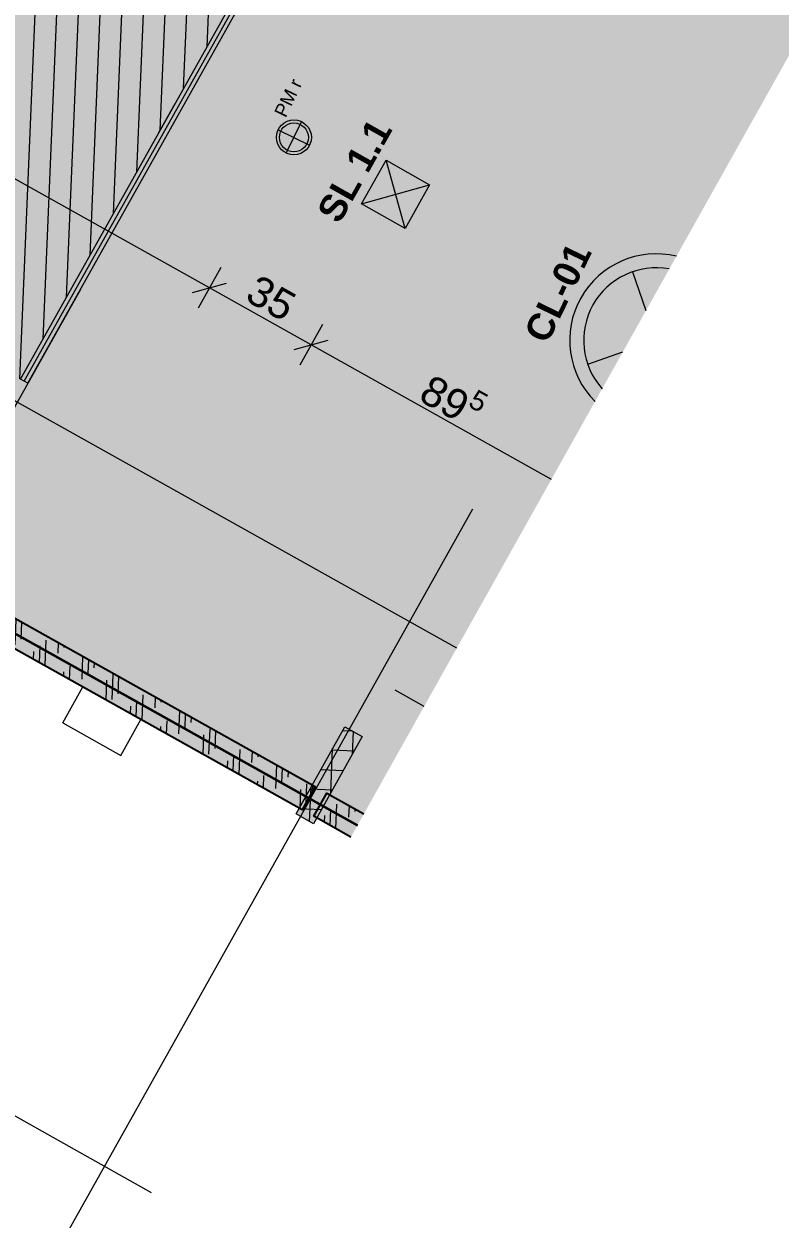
# Model space of a CAD drawing. Header units: metres. Extents: x -27.1 to 50.1, y 105.7 to 163.4.
# Drawn here: x -0.727 to 1.544, y 118.267 to 121.858 of the extents above; entities that cross this region are included whole.
import ezdxf

# ---------------------------------------------------------------- set-up
doc = ezdxf.new("R2010")
doc.units = ezdxf.units.M
doc.header["$MEASUREMENT"] = 0
for name, pattern in [('Achse', [0.0023, 0.0015, -0.0008]), ('Punktlinie', [0.0035, 0, -0.0035]), ('Punktlinie_ eng', [0.00075, 0, -0.00075]), ('Strichlinie-unter-Schnitt', [0.0024, 0.0016, -0.0008]), ('Strichpunktlinie', [0.006703, 0.003528, -0.001764, 0, -0.001411])]:
    doc.linetypes.add(name, pattern=pattern)
for name, color, linetype in [('00  Raster', 7, 'Continuous'), ('00  Raster Ausbau', 7, 'Continuous'), ('10  Fassade', 7, 'Continuous'), ('10  Fassade_Schnittschraffur', 7, 'Continuous'), ('10  Treppen + Rampen', 7, 'Continuous'), ('20  Decke Abhangdecke', 7, 'Continuous'), ('20  Decke Abhangdecke_Deckschraffur', 7, 'Continuous'), ('20  Deckenspiegel + Einbauten', 7, 'Continuous'), ('40  Bemaßung 1_ 50 Deckenspiegel', 7, 'Continuous'), ('50  NUF - Raumstempel', 7, 'Continuous'), ('Neubau_10  Treppen + Rampen', 7, 'Continuous'), ('Neubau_20  Deckenspiegel + Einbauten', 7, 'Continuous')]:
    doc.layers.add(name, color=color, linetype=linetype)
doc.styles.add('ERSTELLTER_STIL_1', font='arial.ttf')
doc.styles.add('ERSTELLTER_STIL_2', font='arial.ttf')

# ---------------------------------------------------------------- blocks, each defined once
blk = doc.blocks.new('*X27', base_point=(-0.1628, 98.0075))
at = {"layer": '10  Fassade_Schnittschraffur', "color": 98, "linetype": 'Continuous', "lineweight": 13, "ltscale": 1000, "true_color": 0x000100}
for p, q in [((-0.954, 120.0955), (-0.9508, 120.1704)), ((-0.915, 120.1314), (-0.9137, 120.1611)), ((-0.9887, 120.1114), (-0.9876, 120.1366)), ((-0.9714, 120.1018), (-0.9692, 120.1535)), ((-0.8966, 120.1483), (-0.8964, 120.1515)), ((-0.8808, 120.051), (-0.8791, 120.0924)), ((-0.8432, 120.0533), (-0.8404, 120.1201)), ((-0.8248, 120.0703), (-0.8231, 120.1104)), ((-0.8064, 120.0872), (-0.8058, 120.1007)), ((-0.8981, 120.0607), (-0.8975, 120.0755)), ((-0.753, 119.9923), (-0.7499, 120.0672)), ((-0.7346, 120.0092), (-0.7325, 120.0596)), ((-0.7709, 119.9894), (-0.7683, 120.0503)), ((-0.8075, 120.0099), (-0.8073, 120.0144)), ((-0.6803, 119.9386), (-0.6782, 119.9892)), ((-0.6629, 119.9312), (-0.6598, 120.0061)), ((-0.6239, 119.967), (-0.6226, 119.998)), ((-0.6055, 119.984), (-0.6053, 119.9883)), ((-0.6976, 119.9483), (-0.6966, 119.9722)), ((-0.5521, 119.889), (-0.5493, 119.9569)), ((-0.5337, 119.9059), (-0.532, 119.9473)), ((-0.607, 119.8976), (-0.6064, 119.9111)), ((-0.5897, 119.8879), (-0.588, 119.9281)), ((-0.5153, 119.9229), (-0.5147, 119.9376)), ((-0.4797, 119.8263), (-0.4772, 119.8859)), ((-0.462, 119.8279), (-0.4588, 119.9029)), ((-0.4436, 119.8448), (-0.4414, 119.8965)), ((-0.5164, 119.8468), (-0.5162, 119.8501)), ((-0.3718, 119.7668), (-0.3687, 119.8418)), ((-0.4064, 119.7852), (-0.4055, 119.8079)), ((-0.3891, 119.7755), (-0.3871, 119.8248)), ((-0.3328, 119.8027), (-0.3315, 119.8349)), ((-0.3144, 119.8196), (-0.3142, 119.8252)), ((-0.2986, 119.7248), (-0.2969, 119.7637)), ((-0.261, 119.7247), (-0.2582, 119.7938)), ((-0.2426, 119.7416), (-0.2409, 119.7841)), ((-0.2242, 119.7585), (-0.2236, 119.7744)), ((-0.3158, 119.7344), (-0.3153, 119.7468)), ((-0.1709, 119.6636), (-0.1678, 119.7385)), ((-0.1525, 119.6805), (-0.1503, 119.7334)), ((-0.1886, 119.6631), (-0.1862, 119.7216)), ((-0.2252, 119.6837), (-0.2252, 119.6857)), ((-0.098, 119.6124), (-0.096, 119.6605)), ((-0.0807, 119.6027), (-0.0776, 119.6774)), ((-0.0417, 119.6384), (-0.0403, 119.6718)), ((-0.0233, 119.6553), (-0.023, 119.6621)), ((-0.1153, 119.6221), (-0.1144, 119.6436)), ((0.03, 119.5603), (0.033, 119.6307)), ((0.0484, 119.5773), (0.0503, 119.621)), ((-0.0074, 119.5616), (-0.0058, 119.5994)), ((0.0668, 119.5942), (0.0676, 119.6113)), ((-0.0247, 119.5713), (-0.0242, 119.5825)), ((0.1025, 119.5), (0.1049, 119.5573)), ((0.121, 119.5176), (0.1233, 119.5742)), ((0.1401, 119.5518), (0.1409, 119.5703)), ((0.0659, 119.5206), (0.0659, 119.5214))]:
    blk.add_line(p, q, dxfattribs=at)
blk = doc.blocks.new('*X28', base_point=(-0.1628, 98.0075))
at = {"layer": '10  Fassade_Schnittschraffur', "color": 98, "linetype": 'Continuous', "lineweight": 13, "ltscale": 1000, "true_color": 0x000100}
for p, q in [((0.2104, 119.4396), (0.2135, 119.5131)), ((0.1758, 119.459), (0.1767, 119.4792)), ((0.1931, 119.4493), (0.1951, 119.4962)), ((0.2494, 119.474), (0.2508, 119.5087)), ((0.2678, 119.491), (0.2681, 119.499))]:
    blk.add_line(p, q, dxfattribs=at)

msp = doc.modelspace()

# ---------------------------------------------------------------- hatches: boundary and pattern name
at = {"layer": '10  Fassade_Schnittschraffur', "linetype": 'Continuous', "lineweight": 0, "true_color": 0xffffff}
for points in [[(-1.0338, 120.1367), (0.109, 119.4964), (0.1482, 119.5662), (-0.9947, 120.2065)], [(0.1429, 119.4545), (0.2895, 119.7162), (0.2372, 119.7455), (0.0905, 119.4838)], [(0.183, 119.5466), (0.1439, 119.4768), (0.2553, 119.4144), (0.2944, 119.4842)]]:
    msp.add_hatch(color=7, dxfattribs=at).paths.add_polyline_path(points)
at = {"layer": '10  Fassade_Schnittschraffur', "linetype": 'Continuous', "lineweight": 13, "true_color": 0x000100}
h = msp.add_hatch(dxfattribs=at)
h.set_pattern_fill('Dämmung__hart_1_0001', color=98, style=0, pattern_type=2)
h.set_pattern_definition([(87.605446, (0, 0), (-0.059947608, 0.00250684), []), (177.605446, (0, 0), (0.00250684, 0.059947608), [])])
h.paths.add_polyline_path([(0.1429, 119.4545), (0.2895, 119.7162), (0.2372, 119.7455), (0.0905, 119.4838)])
at = {"layer": '20  Decke Abhangdecke_Deckschraffur', "linetype": 'Continuous', "lineweight": 18, "true_color": 0xffd5aa}
h = msp.add_hatch(dxfattribs=at)
h.set_pattern_fill('Mauerwerk_0001', color=41, style=0, pattern_type=2)
h.set_pattern_definition([(87.605446, (0, 0), (-0.06494324, 0.002715745), [])])
h.paths.add_polyline_path([(-0.7365, 120.79), (0.2802, 122.6046), (-2.2279, 124.0099), (-3.2446, 122.1953)])
at = {"layer": 'Neubau_10  Treppen + Rampen', "linetype": 'Continuous', "lineweight": 0, "true_color": 0x8f8f8f}
msp.add_hatch(color=252, dxfattribs=at).paths.add_polyline_path([(-3.5879, 121.6135), (0.2748, 119.4492), (3.5582, 125.3093), (-0.3044, 127.4736)])

# ---------------------------------------------------------------- linework, layer by layer
at = {"layer": '00  Raster', "color": 7, "linetype": 'Strichpunktlinie', "lineweight": 13, "ltscale": 1000}
for p, q in [((0.5731, 119.9817), (-19.0305, 130.9657)), ((-0.3434, 118.346), (-19.9527, 129.3331))]:
    msp.add_line(p, q, dxfattribs=at)
at = {"layer": '00  Raster Ausbau', "color": 9, "linetype": 'Achse', "lineweight": 18, "ltscale": 1000}
for p, q in [((-1.0448, 120.1886), (-0.556, 121.061)), ((0.1329, 119.5287), (0.6217, 120.4011)), ((0.1329, 119.5287), (-0.3559, 118.6563)), ((-0.3559, 118.6563), (-0.8447, 117.7839))]:
    msp.add_line(p, q, dxfattribs=at)
at = {"layer": '10  Fassade', "color": 7, "linetype": 'Continuous', "lineweight": 25, "ltscale": 1000, "flags": 128}
msp.add_lwpolyline([(-1.0338, 120.1367), (-0.9947, 120.2065), (0.1482, 119.5662), (0.109, 119.4964)], close=True, dxfattribs=at)
at = {"layer": '10  Fassade', "color": 255, "linetype": 'Continuous', "lineweight": 18, "ltscale": 1000, "flags": 128}
for points in [[(-0.6102, 119.7572), (-0.5496, 119.8654)], [(-0.5496, 119.8654), (-0.3751, 119.7677)], [(-0.4357, 119.6595), (-0.3751, 119.7677)], [(-0.6102, 119.7572), (-0.4357, 119.6595)]]:
    msp.add_lwpolyline(points, dxfattribs=at)
at = {"layer": '10  Fassade', "color": 7, "linetype": 'Continuous', "lineweight": 18, "ltscale": 1000, "flags": 128}
msp.add_lwpolyline([(0.1429, 119.4545), (0.0905, 119.4838), (0.2372, 119.7455), (0.2895, 119.7162)], close=True, dxfattribs=at)
at = {"layer": '10  Fassade', "color": 7, "linetype": 'Continuous', "lineweight": 25, "ltscale": 1000, "flags": 128}
msp.add_lwpolyline([(0.2553, 119.4144), (0.1439, 119.4768), (0.183, 119.5466), (0.2944, 119.4842)], dxfattribs=at)
at = {"layer": '20  Decke Abhangdecke', "color": 7, "linetype": 'Strichlinie-unter-Schnitt', "lineweight": 18, "ltscale": 1000}
for p, q in [((-0.7365, 120.79), (0.2802, 122.6046)), ((-0.7147, 120.7778), (0.302, 122.5924)), ((-0.7147, 120.7778), (-0.7365, 120.79))]:
    msp.add_line(p, q, dxfattribs=at)
at = {"layer": '20  Decke Abhangdecke', "color": 7, "linetype": 'Strichpunktlinie', "lineweight": 13, "ltscale": 1000}
msp.add_line((-0.7256, 120.7839), (0.2911, 122.5985), dxfattribs=at)
at = {"layer": '20  Decke Abhangdecke', "color": 7, "linetype": 'Punktlinie_ eng', "lineweight": 13, "ltscale": 1000, "flags": 128}
msp.add_lwpolyline([(-0.7365, 120.79), (0.2802, 122.6046), (-2.2279, 124.0099), (-3.2446, 122.1953)], close=True, dxfattribs=at)
at = {"layer": '40  Bemaßung 1_ 50 Deckenspiegel', "color": 7, "linetype": 'Continuous', "lineweight": 13, "ltscale": 1000}
for p, q in [((-0.1692, 121.0646), (-1.7837, 121.9692)), ((-0.1348, 121.1259), (-0.2036, 121.0032)), ((-0.2202, 121.0502), (-0.1181, 121.079)), ((0.1362, 120.8935), (-0.1692, 121.0646)), ((0.1705, 120.9548), (0.1018, 120.8322)), ((0.0851, 120.8791), (0.1872, 120.9079)), ((0.8575, 120.4893), (0.1362, 120.8935))]:
    msp.add_line(p, q, dxfattribs=at)
at = {"layer": '50  NUF - Raumstempel', "color": 253, "linetype": 'Punktlinie', "lineweight": 18, "ltscale": 1000, "true_color": 0x9f9f9f, "flags": 128}
msp.add_lwpolyline([(0.4754, 119.8072), (-0.8573, 120.5539), (-0.7278, 120.7851), (-3.2446, 122.1953), (-2.2279, 124.0099), (0.302, 122.5924), (1.938, 125.5122), (3.2576, 124.7729)], dxfattribs=at)
at = {"layer": 'Neubau_10  Treppen + Rampen', "color": 8, "linetype": 'Continuous', "lineweight": 35, "ltscale": 1000, "flags": 128}
msp.add_lwpolyline([(3.5582, 125.3093), (-0.3044, 127.4736), (-3.5879, 121.6135), (0.2748, 119.4492)], dxfattribs=at)
at = {"layer": 'Neubau_20  Deckenspiegel + Einbauten', "color": 7, "linetype": 'Continuous', "lineweight": 13, "ltscale": 1000}
for p, q in [((0.0612, 121.4694), (0.107, 121.5639)), ((0.0369, 121.5396), (0.1314, 121.4938)), ((0.418, 121.2434), (0.3609, 121.4478)), ((0.2873, 121.3171), (0.4916, 121.3741)), ((1.1009, 121.1128), (1.1415, 120.9961)), ((0.9665, 120.8354), (1.072, 120.872))]:
    msp.add_line(p, q, dxfattribs=at)
at = {"layer": 'Neubau_20  Deckenspiegel + Einbauten', "color": 7, "linetype": 'Continuous', "lineweight": 13, "ltscale": 1000, "flags": 128}
msp.add_lwpolyline([(0.2873, 121.3171), (0.3609, 121.4478), (0.4916, 121.3741), (0.418, 121.2434)], close=True, dxfattribs=at)
at = {"layer": 'Neubau_20  Deckenspiegel + Einbauten', "color": 7, "linetype": 'Continuous', "lineweight": 13, "ltscale": 1000}
for radius in [0.0525, 0.0435]:
    msp.add_circle((0.0841, 121.5167), radius, dxfattribs=at)
for radius, start, end in [(0.26, 76.4901, 224.9858), (0.218, 79.6296, 221.8463)]:
    msp.add_arc((1.1724, 120.9069), radius, start, end, dxfattribs=at)

# ---------------------------------------------------------------- block references
at = {"layer": '10  Treppen + Rampen', "color": 7, "linetype": 'Continuous', "lineweight": 13, "ltscale": 1000}
for name in ['*X27', '*X28']:
    msp.add_blockref(name, (-0.1628, 98.0075), dxfattribs=at)

# ---------------------------------------------------------------- texts
at = {"layer": '20  Deckenspiegel + Einbauten', "color": 7, "linetype": 'Continuous', "lineweight": 13}
for s, insert, char_height, attachment_point, rotation, style in [('\\A1;{\\pql;\\fArial|b0|i0|c0|p38;PM\\fArial|b0|i0|c0|p38; r}', (0.0234, 121.5911), 0.04, 1, 64.1416, 'ERSTELLTER_STIL_1'), ('\\A1;{\\pqc;\\fArial|b1|i0|c0|p38;SL 1.1}', (0.2312, 121.4366), 0.08, 2, 60.6054, 'ERSTELLTER_STIL_2'), ('\\A1;{\\pqc;\\fArial|b1|i0|c0|p38;C\\fArial|b1|i0|c0|p38;L-0\\fArial|b1|i0|c0|p38;1}', (0.8406, 121.0677), 0.08, 2, 64.1416, 'ERSTELLTER_STIL_2')]:
    msp.add_mtext(s, dxfattribs=dict(at, insert=insert, char_height=char_height, attachment_point=attachment_point, rotation=rotation, style=style))
at = {"layer": '40  Bemaßung 1_ 50 Deckenspiegel', "color": 7, "linetype": 'Continuous', "lineweight": 13, "insert": (-0.0673, 121.0281), "char_height": 0.09, "width": 0.136595, "attachment_point": 7, "rotation": 330.738, "style": 'ERSTELLTER_STIL_1'}
msp.add_mtext('\\A1;{\\pql;\\fArial|b0|i0|c0|p38;35}', dxfattribs=at)
at = {"layer": '40  Bemaßung 1_ 50 Deckenspiegel', "color": 7, "linetype": 'Continuous', "lineweight": 13, "insert": (0.4414, 120.706), "char_height": 0.09, "attachment_point": 7, "rotation": 330.738, "style": 'ERSTELLTER_STIL_1'}
msp.add_mtext('\\A1;{\\pql;\\fArial|b0|i0|c0|p38;89\\fArial|b0|i0|c0|p38;\\A1{\\H.66x;\\S5^  ;}}', dxfattribs=at)

doc.saveas('drawing.dxf')
